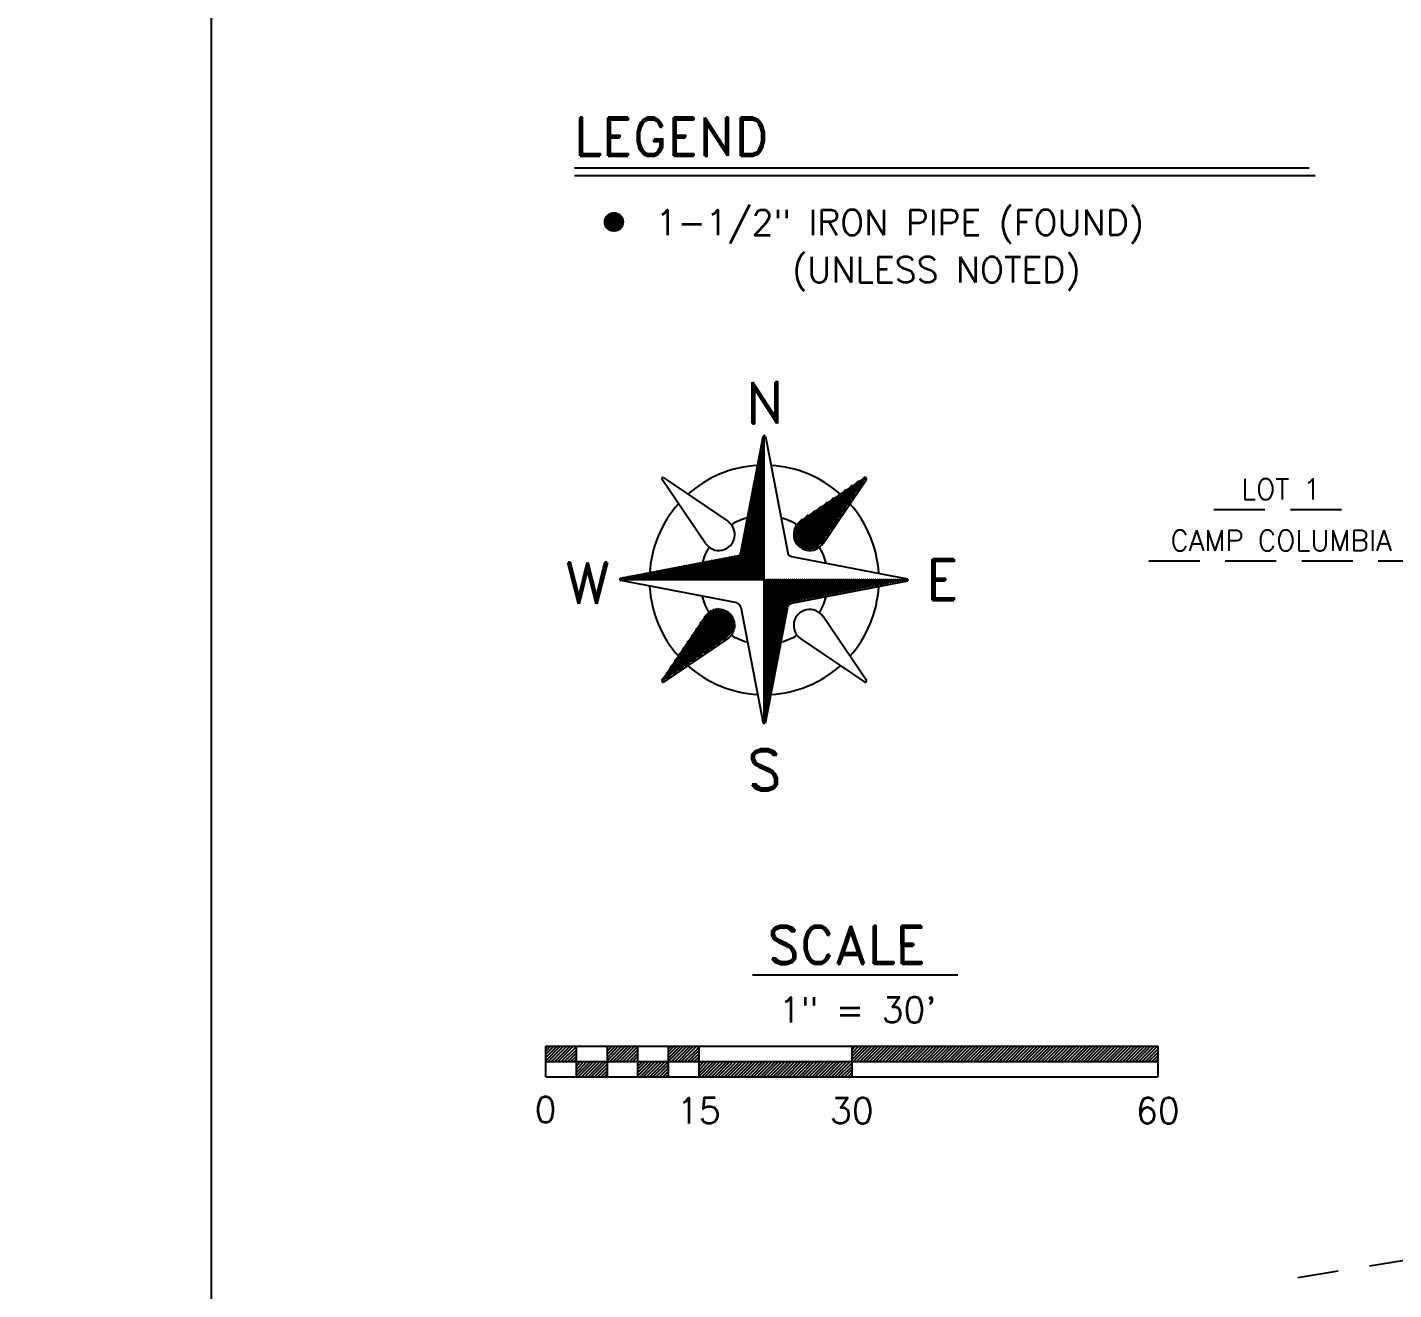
# Model space of a CAD drawing. Extents: x 855770 to 944465, y 436904 to 437335.
# Drawn here: x 856563.9 to 856697.8, y 437084.7 to 437208.4 of the extents above; entities that cross this region are included whole.
import ezdxf
from ezdxf.enums import TextEntityAlignment as Align

# ---------------------------------------------------------------- set-up
doc = ezdxf.new("R2010")
doc.units = 0
doc.header["$MEASUREMENT"] = 0
doc.linetypes.add('DASHED', pattern=[0.75, 0.5, -0.25])
doc.linetypes.add('DASHED2', pattern=[0.375, 0.25, -0.125])
doc.layers.get('0').update_dxf_attribs({"linetype": 'CONTINUOUS'})
for name, color, linetype in [('AJOINERS', 3, 'DASHED2'), ('boundry', 6, 'CONTINUOUS'), ('SHEET', 3, 'CONTINUOUS'), ('TITLES', 3, 'CONTINUOUS')]:
    doc.layers.add(name, color=color, linetype=linetype)
doc.styles.add('ROMAN S', font='romans.shx', dxfattribs={"height": 1.5})
doc.styles.add('ROMAND', font='romand', dxfattribs={"oblique": 10, "height": 8})
doc.styles.add('ROMANS', font='ROMANS.shx', dxfattribs={"height": 2})

# ---------------------------------------------------------------- blocks, each defined once
blk = doc.blocks.new('*X10')
at = {"color": 0}
for p, q in [((-3594.14, 20428.05), (-3593.33, 20428.85)), ((-3593.93, 20429.14), (-3593.33, 20429.74)), ((-3595.62, 20420.38), (-3593.33, 20422.67)), ((-3595.41, 20421.48), (-3593.33, 20423.55)), ((-3595.19, 20422.57), (-3593.33, 20424.43)), ((-3594.98, 20423.67), (-3593.33, 20425.32)), ((-3594.77, 20424.76), (-3593.33, 20426.2)), ((-3594.56, 20425.86), (-3593.33, 20427.08)), ((-3594.35, 20426.95), (-3593.33, 20427.97)), ((-3597.09, 20412.72), (-3593.33, 20416.48)), ((-3596.88, 20413.81), (-3593.33, 20417.36)), ((-3596.67, 20414.91), (-3593.33, 20418.25)), ((-3596.46, 20416), (-3593.33, 20419.13)), ((-3596.25, 20417.1), (-3593.33, 20420.01)), ((-3596.04, 20418.19), (-3593.33, 20420.9)), ((-3595.83, 20419.29), (-3593.33, 20421.78)), ((-3598.57, 20405.05), (-3593.33, 20410.29)), ((-3598.36, 20406.15), (-3593.33, 20411.17)), ((-3598.15, 20407.24), (-3593.33, 20412.06)), ((-3597.94, 20408.34), (-3593.33, 20412.94)), ((-3597.73, 20409.43), (-3593.33, 20413.83)), ((-3597.52, 20410.53), (-3593.33, 20414.71)), ((-3597.31, 20411.62), (-3593.33, 20415.59)), ((-3578.78, 20382.42), (-3549.4, 20411.79)), ((-3578.34, 20381.97), (-3548.78, 20411.53)), ((-3599.84, 20398.48), (-3593.33, 20404.99)), ((-3599.63, 20399.58), (-3593.33, 20405.87)), ((-3599.42, 20400.67), (-3593.33, 20406.76)), ((-3599.21, 20401.77), (-3593.33, 20407.64)), ((-3598.99, 20402.86), (-3593.33, 20408.52)), ((-3598.78, 20403.96), (-3593.33, 20409.41)), ((-3580.09, 20384.64), (-3560.28, 20404.46)), ((-3579.83, 20384.02), (-3557.54, 20406.31)), ((-3579.52, 20383.44), (-3554.81, 20408.16)), ((-3579.17, 20382.91), (-3552.07, 20410.01)), ((-3577.87, 20381.56), (-3549.74, 20409.69)), ((-3577.36, 20381.19), (-3551.59, 20406.96)), ((-3576.8, 20380.86), (-3553.44, 20404.22)), ((-3601.32, 20390.82), (-3593.33, 20398.8)), ((-3601.1, 20391.91), (-3593.33, 20399.68)), ((-3600.89, 20393.01), (-3593.33, 20400.57)), ((-3600.68, 20394.1), (-3593.33, 20401.45)), ((-3600.47, 20395.2), (-3593.33, 20402.34)), ((-3600.26, 20396.29), (-3593.33, 20403.22)), ((-3600.05, 20397.39), (-3593.33, 20404.1)), ((-3580.52, 20386.87), (-3568.48, 20398.9)), ((-3580.45, 20386.05), (-3565.75, 20400.75)), ((-3580.3, 20385.31), (-3563.01, 20402.61)), ((-3576.2, 20380.58), (-3555.29, 20401.49)), ((-3575.55, 20380.34), (-3557.14, 20398.75)), ((-3602.79, 20383.15), (-3593.33, 20392.61)), ((-3602.58, 20384.25), (-3593.33, 20393.5)), ((-3602.37, 20385.34), (-3593.33, 20394.38)), ((-3602.16, 20386.44), (-3593.33, 20395.26)), ((-3601.95, 20387.53), (-3593.33, 20396.15)), ((-3601.74, 20388.63), (-3593.33, 20397.03)), ((-3601.53, 20389.72), (-3593.33, 20397.92)), ((-3580.48, 20387.79), (-3571.21, 20397.05)), ((-3580.27, 20388.88), (-3573.95, 20395.2)), ((-3579.69, 20390.35), (-3576.68, 20393.35)), ((-3574.84, 20380.17), (-3558.99, 20396.02)), ((-3574.06, 20380.06), (-3560.84, 20393.28)), ((-3614.3, 20367.23), (-3593.33, 20388.19)), ((-3613.41, 20367.23), (-3593.33, 20387.31)), ((-3612.53, 20367.23), (-3593.33, 20386.43)), ((-3603.67, 20378.74), (-3593.33, 20389.08)), ((-3603.43, 20379.87), (-3593.33, 20389.96)), ((-3603.22, 20380.96), (-3593.33, 20390.85)), ((-3603, 20382.06), (-3593.33, 20391.73)), ((-3573.19, 20380.05), (-3562.69, 20390.55)), ((-3572.19, 20380.17), (-3564.54, 20387.82)), ((-3611.65, 20367.23), (-3593.33, 20385.54)), ((-3610.76, 20367.23), (-3593.33, 20384.66)), ((-3609.88, 20367.23), (-3593.33, 20383.77)), ((-3609, 20367.23), (-3593.33, 20382.89)), ((-3608.11, 20367.23), (-3593.33, 20382.01)), ((-3607.23, 20367.23), (-3593.33, 20381.12)), ((-3570.94, 20380.53), (-3566.39, 20385.08)), ((-3627.56, 20367.23), (-3620.21, 20374.58)), ((-3626.67, 20367.23), (-3619.11, 20374.79)), ((-3625.79, 20367.23), (-3618.02, 20375)), ((-3624.91, 20367.23), (-3616.92, 20375.21)), ((-3624.02, 20367.23), (-3615.83, 20375.42)), ((-3623.14, 20367.23), (-3614.73, 20375.63)), ((-3622.25, 20367.23), (-3613.64, 20375.84)), ((-3621.37, 20367.23), (-3612.54, 20376.06)), ((-3620.49, 20367.23), (-3611.45, 20376.27)), ((-3619.6, 20367.23), (-3610.35, 20376.48)), ((-3618.72, 20367.23), (-3609.26, 20376.69)), ((-3617.83, 20367.23), (-3608.16, 20376.9)), ((-3616.95, 20367.23), (-3607.07, 20377.11)), ((-3616.07, 20367.23), (-3605.97, 20377.32)), ((-3615.18, 20367.23), (-3604.84, 20377.57)), ((-3606.34, 20367.23), (-3593.33, 20380.24)), ((-3605.46, 20367.23), (-3593.33, 20379.36)), ((-3604.58, 20367.23), (-3593.33, 20378.47)), ((-3603.69, 20367.23), (-3593.33, 20377.59)), ((-3602.81, 20367.23), (-3593.33, 20376.7)), ((-3601.92, 20367.23), (-3593.33, 20375.82)), ((-3601.04, 20367.23), (-3593.33, 20374.94)), ((-3653.19, 20367.23), (-3651.96, 20368.46)), ((-3652.31, 20367.23), (-3650.87, 20368.67)), ((-3651.42, 20367.23), (-3649.77, 20368.88)), ((-3650.54, 20367.23), (-3648.68, 20369.09)), ((-3649.65, 20367.23), (-3647.58, 20369.3)), ((-3648.77, 20367.23), (-3646.49, 20369.51)), ((-3647.89, 20367.23), (-3645.39, 20369.72)), ((-3647, 20367.23), (-3644.3, 20369.93)), ((-3646.12, 20367.23), (-3643.2, 20370.15)), ((-3645.23, 20367.23), (-3642.11, 20370.36)), ((-3644.35, 20367.23), (-3641.01, 20370.57)), ((-3643.47, 20367.23), (-3639.92, 20370.78)), ((-3642.58, 20367.23), (-3638.82, 20370.99)), ((-3641.7, 20367.23), (-3637.73, 20371.2)), ((-3640.81, 20367.23), (-3636.63, 20371.41)), ((-3639.93, 20367.23), (-3635.54, 20371.62)), ((-3639.05, 20367.23), (-3634.44, 20371.83)), ((-3638.16, 20367.23), (-3633.35, 20372.05)), ((-3637.28, 20367.23), (-3632.25, 20372.26)), ((-3636.4, 20367.23), (-3631.16, 20372.47)), ((-3635.51, 20367.23), (-3630.06, 20372.68)), ((-3634.63, 20367.23), (-3628.97, 20372.89)), ((-3633.74, 20367.23), (-3627.87, 20373.1)), ((-3632.86, 20367.23), (-3626.78, 20373.31)), ((-3631.98, 20367.23), (-3625.68, 20373.52)), ((-3631.09, 20367.23), (-3624.59, 20373.73)), ((-3630.21, 20367.23), (-3623.49, 20373.94)), ((-3629.32, 20367.23), (-3622.4, 20374.16)), ((-3628.44, 20367.23), (-3621.3, 20374.37)), ((-3600.16, 20367.23), (-3593.33, 20374.05)), ((-3599.27, 20367.23), (-3593.33, 20373.17)), ((-3598.39, 20367.23), (-3593.33, 20372.28)), ((-3597.5, 20367.23), (-3593.33, 20371.4)), ((-3596.62, 20367.23), (-3593.33, 20370.52)), ((-3595.74, 20367.23), (-3593.33, 20369.63)), ((-3594.85, 20367.23), (-3593.33, 20368.75)), ((-3655.84, 20367.23), (-3655.25, 20367.82)), ((-3654.96, 20367.23), (-3654.15, 20368.03)), ((-3654.07, 20367.23), (-3653.06, 20368.25)), ((-3593.97, 20367.23), (-3593.33, 20367.86)), ((-3593.33, 20366.98), (-3593.09, 20367.23)), ((-3593.33, 20366.1), (-3592.2, 20367.23)), ((-3593.33, 20365.21), (-3591.32, 20367.23)), ((-3593.33, 20364.33), (-3590.43, 20367.23)), ((-3593.33, 20363.45), (-3589.55, 20367.23)), ((-3593.33, 20362.56), (-3588.67, 20367.23)), ((-3593.33, 20361.68), (-3587.78, 20367.23)), ((-3593.33, 20360.79), (-3586.9, 20367.23)), ((-3593.33, 20359.91), (-3586.01, 20367.23)), ((-3593.33, 20359.03), (-3585.13, 20367.23)), ((-3593.33, 20358.14), (-3584.25, 20367.23)), ((-3593.33, 20357.26), (-3583.36, 20367.23)), ((-3593.33, 20356.37), (-3582.48, 20367.23)), ((-3593.33, 20355.49), (-3581.59, 20367.23)), ((-3593.33, 20354.61), (-3580.71, 20367.23)), ((-3593.33, 20353.72), (-3579.83, 20367.23)), ((-3593.33, 20352.84), (-3578.94, 20367.23)), ((-3593.33, 20351.95), (-3578.06, 20367.23)), ((-3593.33, 20351.07), (-3577.18, 20367.23)), ((-3593.33, 20350.19), (-3576.29, 20367.23)), ((-3593.33, 20349.3), (-3575.41, 20367.23)), ((-3593.33, 20348.42), (-3574.52, 20367.23)), ((-3593.33, 20347.54), (-3573.64, 20367.23)), ((-3593.33, 20346.65), (-3572.76, 20367.23)), ((-3593.33, 20345.77), (-3571.87, 20367.23)), ((-3581.18, 20357.04), (-3570.99, 20367.23)), ((-3580.08, 20357.25), (-3570.1, 20367.23)), ((-3578.99, 20357.46), (-3569.22, 20367.23)), ((-3577.89, 20357.67), (-3568.34, 20367.23)), ((-3576.8, 20357.89), (-3567.45, 20367.23)), ((-3575.7, 20358.1), (-3566.57, 20367.23)), ((-3574.61, 20358.31), (-3565.68, 20367.23)), ((-3573.51, 20358.52), (-3564.8, 20367.23)), ((-3572.42, 20358.73), (-3563.92, 20367.23)), ((-3571.32, 20358.94), (-3563.03, 20367.23)), ((-3570.23, 20359.15), (-3562.15, 20367.23)), ((-3569.13, 20359.36), (-3561.27, 20367.23)), ((-3568.04, 20359.57), (-3560.38, 20367.23)), ((-3566.94, 20359.79), (-3559.5, 20367.23)), ((-3565.85, 20360), (-3558.61, 20367.23)), ((-3564.75, 20360.21), (-3557.73, 20367.23)), ((-3563.66, 20360.42), (-3556.85, 20367.23)), ((-3562.56, 20360.63), (-3555.96, 20367.23)), ((-3561.47, 20360.84), (-3555.08, 20367.23)), ((-3560.37, 20361.05), (-3554.19, 20367.23)), ((-3559.28, 20361.26), (-3553.31, 20367.23)), ((-3558.18, 20361.47), (-3552.43, 20367.23)), ((-3557.09, 20361.68), (-3551.54, 20367.23)), ((-3555.99, 20361.9), (-3550.66, 20367.23)), ((-3554.9, 20362.11), (-3549.77, 20367.23)), ((-3553.8, 20362.32), (-3548.89, 20367.23)), ((-3552.71, 20362.53), (-3548.01, 20367.23)), ((-3551.61, 20362.74), (-3547.12, 20367.23)), ((-3550.52, 20362.95), (-3546.24, 20367.23)), ((-3549.42, 20363.16), (-3545.36, 20367.23)), ((-3548.33, 20363.37), (-3544.47, 20367.23)), ((-3547.23, 20363.58), (-3543.59, 20367.23)), ((-3546.14, 20363.8), (-3542.7, 20367.23)), ((-3545.04, 20364.01), (-3541.82, 20367.23)), ((-3543.95, 20364.22), (-3540.94, 20367.23)), ((-3542.85, 20364.43), (-3540.05, 20367.23)), ((-3541.76, 20364.64), (-3539.17, 20367.23)), ((-3540.66, 20364.85), (-3538.28, 20367.23)), ((-3539.57, 20365.06), (-3537.4, 20367.23)), ((-3538.47, 20365.27), (-3536.52, 20367.23)), ((-3537.38, 20365.48), (-3535.63, 20367.23)), ((-3536.28, 20365.7), (-3534.75, 20367.23)), ((-3535.19, 20365.91), (-3533.87, 20367.23)), ((-3534.09, 20366.12), (-3532.98, 20367.23)), ((-3533, 20366.33), (-3532.1, 20367.23)), ((-3531.9, 20366.54), (-3531.21, 20367.23)), ((-3530.8, 20366.76), (-3530.51, 20367.05)), ((-3637.9, 20323.3), (-3608.53, 20352.67)), ((-3637.63, 20322.68), (-3608.07, 20352.24)), ((-3636.11, 20325.97), (-3609.02, 20353.07)), ((-3635.79, 20323.63), (-3607.66, 20351.77)), ((-3634.26, 20328.7), (-3609.55, 20353.42)), ((-3633.06, 20325.49), (-3607.29, 20351.25)), ((-3632.41, 20331.44), (-3610.12, 20353.73)), ((-3630.56, 20334.17), (-3610.74, 20353.99)), ((-3630.33, 20327.34), (-3606.96, 20350.7)), ((-3628.71, 20336.91), (-3611.42, 20354.2)), ((-3626.86, 20339.64), (-3612.16, 20354.34)), ((-3625.01, 20342.38), (-3612.97, 20354.41)), ((-3623.16, 20345.11), (-3613.89, 20354.37)), ((-3621.31, 20347.84), (-3614.98, 20354.17)), ((-3619.46, 20350.58), (-3616.45, 20353.59)), ((-3593.33, 20344.88), (-3583.15, 20355.07)), ((-3593.33, 20344), (-3583.36, 20353.98)), ((-3593.33, 20343.12), (-3583.57, 20352.88)), ((-3593.33, 20342.23), (-3583.78, 20351.79)), ((-3593.33, 20341.35), (-3583.99, 20350.69)), ((-3627.59, 20329.19), (-3606.68, 20350.1)), ((-3624.86, 20331.04), (-3606.45, 20349.45)), ((-3622.12, 20332.89), (-3606.27, 20348.74)), ((-3619.39, 20334.74), (-3606.17, 20347.96)), ((-3616.65, 20336.59), (-3606.15, 20347.09)), ((-3613.92, 20338.44), (-3606.27, 20346.08)), ((-3611.19, 20340.29), (-3606.64, 20344.84)), ((-3593.33, 20340.46), (-3584.2, 20349.6)), ((-3593.33, 20339.58), (-3584.41, 20348.5)), ((-3593.33, 20338.7), (-3584.62, 20347.41)), ((-3593.33, 20337.81), (-3584.83, 20346.31)), ((-3593.33, 20336.93), (-3585.05, 20345.22)), ((-3593.33, 20336.04), (-3585.26, 20344.12)), ((-3593.33, 20335.16), (-3585.47, 20343.03)), ((-3593.33, 20334.28), (-3585.68, 20341.93)), ((-3593.33, 20333.39), (-3585.89, 20340.84)), ((-3593.33, 20332.51), (-3586.1, 20339.74)), ((-3593.33, 20331.63), (-3586.31, 20338.65)), ((-3593.33, 20330.74), (-3586.52, 20337.55)), ((-3593.33, 20329.86), (-3586.73, 20336.46)), ((-3593.33, 20328.97), (-3586.95, 20335.36)), ((-3593.33, 20328.09), (-3587.16, 20334.27)), ((-3593.33, 20327.21), (-3587.37, 20333.17)), ((-3593.33, 20326.32), (-3587.58, 20332.08)), ((-3593.33, 20325.44), (-3587.79, 20330.98)), ((-3593.33, 20324.55), (-3588, 20329.89)), ((-3593.33, 20323.67), (-3588.21, 20328.79)), ((-3593.33, 20322.79), (-3588.42, 20327.7)), ((-3593.33, 20321.9), (-3588.63, 20326.6)), ((-3593.33, 20321.02), (-3588.84, 20325.51)), ((-3593.33, 20320.13), (-3589.06, 20324.41)), ((-3593.33, 20319.25), (-3589.27, 20323.32)), ((-3593.33, 20318.37), (-3589.48, 20322.22)), ((-3593.33, 20317.48), (-3589.69, 20321.13)), ((-3593.33, 20316.6), (-3589.9, 20320.03)), ((-3593.33, 20315.72), (-3590.11, 20318.94)), ((-3593.33, 20314.83), (-3590.32, 20317.84)), ((-3593.33, 20313.95), (-3590.53, 20316.75)), ((-3593.33, 20313.06), (-3590.74, 20315.65)), ((-3593.33, 20312.18), (-3590.96, 20314.56)), ((-3593.33, 20311.3), (-3591.17, 20313.46)), ((-3593.33, 20310.41), (-3591.38, 20312.37)), ((-3593.33, 20309.53), (-3591.59, 20311.27)), ((-3593.33, 20308.64), (-3591.8, 20310.18)), ((-3593.33, 20307.76), (-3592.01, 20309.08)), ((-3593.33, 20306.88), (-3592.22, 20307.99)), ((-3593.33, 20305.99), (-3592.43, 20306.89)), ((-3593.33, 20305.11), (-3592.64, 20305.8)), ((-3593.16, 20304.4), (-3592.86, 20304.69))]:
    blk.add_line(p, q, dxfattribs=at)
blk = doc.blocks.new('*X11')
at = {"color": 0}
for p, q in [((3361.56, 2029.9), (3363.93, 2032.27)), ((3361.56, 2030.43), (3363.4, 2032.27)), ((3361.56, 2030.96), (3362.87, 2032.27)), ((3361.56, 2031.49), (3362.34, 2032.27)), ((3361.56, 2032.02), (3361.81, 2032.27)), ((3361.96, 2029.77), (3364.46, 2032.27)), ((3362.49, 2029.77), (3364.99, 2032.27)), ((3363.02, 2029.77), (3365.52, 2032.27)), ((3363.55, 2029.77), (3366.05, 2032.27)), ((3364.08, 2029.77), (3366.56, 2032.25)), ((3371.56, 2029.82), (3374, 2032.27)), ((3371.56, 2030.35), (3373.47, 2032.27)), ((3371.56, 2030.88), (3372.94, 2032.27)), ((3371.56, 2031.41), (3372.41, 2032.27)), ((3371.56, 2031.94), (3371.88, 2032.27)), ((3372.03, 2029.77), (3374.53, 2032.27)), ((3372.56, 2029.77), (3375.06, 2032.27)), ((3373.09, 2029.77), (3375.59, 2032.27)), ((3373.63, 2029.77), (3376.13, 2032.27)), ((3374.16, 2029.77), (3376.56, 2032.17)), ((3381.56, 2030.28), (3383.55, 2032.27)), ((3381.56, 2030.81), (3383.02, 2032.27)), ((3381.56, 2031.34), (3382.49, 2032.27)), ((3381.56, 2031.87), (3381.96, 2032.27)), ((3381.58, 2029.77), (3384.08, 2032.27)), ((3382.11, 2029.77), (3384.61, 2032.27)), ((3382.64, 2029.77), (3385.14, 2032.27)), ((3383.17, 2029.77), (3385.67, 2032.27)), ((3383.7, 2029.77), (3386.2, 2032.27)), ((3384.23, 2029.77), (3386.56, 2032.1)), ((3411.56, 2030.05), (3413.78, 2032.27)), ((3411.56, 2030.58), (3413.25, 2032.27)), ((3411.56, 2031.11), (3412.72, 2032.27)), ((3411.56, 2031.64), (3412.19, 2032.27)), ((3411.56, 2032.17), (3411.66, 2032.27)), ((3411.81, 2029.77), (3414.31, 2032.27)), ((3412.34, 2029.77), (3414.84, 2032.27)), ((3412.87, 2029.77), (3415.37, 2032.27)), ((3413.4, 2029.77), (3415.9, 2032.27)), ((3413.93, 2029.77), (3416.43, 2032.27)), ((3414.46, 2029.77), (3416.96, 2032.27)), ((3414.99, 2029.77), (3417.49, 2032.27)), ((3415.52, 2029.77), (3418.02, 2032.27)), ((3416.05, 2029.77), (3418.55, 2032.27)), ((3416.58, 2029.77), (3419.08, 2032.27)), ((3417.11, 2029.77), (3419.61, 2032.27)), ((3417.64, 2029.77), (3420.14, 2032.27)), ((3418.17, 2029.77), (3420.67, 2032.27)), ((3418.7, 2029.77), (3421.2, 2032.27)), ((3419.23, 2029.77), (3421.73, 2032.27)), ((3419.76, 2029.77), (3422.26, 2032.27)), ((3420.29, 2029.77), (3422.79, 2032.27)), ((3420.82, 2029.77), (3423.32, 2032.27)), ((3421.35, 2029.77), (3423.85, 2032.27)), ((3421.89, 2029.77), (3424.39, 2032.27)), ((3422.42, 2029.77), (3424.92, 2032.27)), ((3422.95, 2029.77), (3425.45, 2032.27)), ((3423.48, 2029.77), (3425.98, 2032.27)), ((3424.01, 2029.77), (3426.51, 2032.27)), ((3424.54, 2029.77), (3427.04, 2032.27)), ((3425.07, 2029.77), (3427.57, 2032.27)), ((3425.6, 2029.77), (3428.1, 2032.27)), ((3426.13, 2029.77), (3428.63, 2032.27)), ((3426.66, 2029.77), (3429.16, 2032.27)), ((3427.19, 2029.77), (3429.69, 2032.27)), ((3427.72, 2029.77), (3430.22, 2032.27)), ((3428.25, 2029.77), (3430.75, 2032.27)), ((3428.78, 2029.77), (3431.28, 2032.27)), ((3429.31, 2029.77), (3431.81, 2032.27)), ((3429.84, 2029.77), (3432.34, 2032.27)), ((3430.37, 2029.77), (3432.87, 2032.27)), ((3430.9, 2029.77), (3433.4, 2032.27)), ((3431.43, 2029.77), (3433.93, 2032.27)), ((3431.96, 2029.77), (3434.46, 2032.27)), ((3432.49, 2029.77), (3434.99, 2032.27)), ((3433.02, 2029.77), (3435.52, 2032.27)), ((3433.55, 2029.77), (3436.05, 2032.27)), ((3434.08, 2029.77), (3436.58, 2032.27)), ((3434.61, 2029.77), (3437.11, 2032.27)), ((3435.14, 2029.77), (3437.64, 2032.27)), ((3435.67, 2029.77), (3438.17, 2032.27)), ((3436.2, 2029.77), (3438.7, 2032.27)), ((3436.73, 2029.77), (3439.23, 2032.27)), ((3437.26, 2029.77), (3439.76, 2032.27)), ((3437.8, 2029.77), (3440.3, 2032.27)), ((3438.33, 2029.77), (3440.83, 2032.27)), ((3438.86, 2029.77), (3441.36, 2032.27)), ((3439.39, 2029.77), (3441.89, 2032.27)), ((3439.92, 2029.77), (3442.42, 2032.27)), ((3440.45, 2029.77), (3442.95, 2032.27)), ((3440.98, 2029.77), (3443.48, 2032.27)), ((3441.51, 2029.77), (3444.01, 2032.27)), ((3442.04, 2029.77), (3444.54, 2032.27)), ((3442.57, 2029.77), (3445.07, 2032.27)), ((3443.1, 2029.77), (3445.6, 2032.27)), ((3443.63, 2029.77), (3446.13, 2032.27)), ((3444.16, 2029.77), (3446.66, 2032.27)), ((3444.69, 2029.77), (3447.19, 2032.27)), ((3445.22, 2029.77), (3447.72, 2032.27)), ((3445.75, 2029.77), (3448.25, 2032.27)), ((3446.28, 2029.77), (3448.78, 2032.27)), ((3446.81, 2029.77), (3449.31, 2032.27)), ((3447.34, 2029.77), (3449.84, 2032.27)), ((3447.87, 2029.77), (3450.37, 2032.27)), ((3448.4, 2029.77), (3450.9, 2032.27)), ((3448.93, 2029.77), (3451.43, 2032.27)), ((3449.46, 2029.77), (3451.96, 2032.27)), ((3449.99, 2029.77), (3452.49, 2032.27)), ((3450.52, 2029.77), (3453.02, 2032.27)), ((3451.05, 2029.77), (3453.55, 2032.27)), ((3451.58, 2029.77), (3454.08, 2032.27)), ((3452.11, 2029.77), (3454.61, 2032.27)), ((3452.64, 2029.77), (3455.14, 2032.27)), ((3453.17, 2029.77), (3455.67, 2032.27)), ((3453.7, 2029.77), (3456.2, 2032.27)), ((3454.24, 2029.77), (3456.74, 2032.27)), ((3454.77, 2029.77), (3457.27, 2032.27)), ((3455.3, 2029.77), (3457.8, 2032.27)), ((3455.83, 2029.77), (3458.33, 2032.27)), ((3456.36, 2029.77), (3458.86, 2032.27)), ((3456.89, 2029.77), (3459.39, 2032.27)), ((3457.42, 2029.77), (3459.92, 2032.27)), ((3457.95, 2029.77), (3460.45, 2032.27)), ((3458.48, 2029.77), (3460.98, 2032.27)), ((3459.01, 2029.77), (3461.51, 2032.27)), ((3459.54, 2029.77), (3461.56, 2031.79)), ((3364.61, 2029.77), (3366.56, 2031.72)), ((3365.14, 2029.77), (3366.56, 2031.19)), ((3365.67, 2029.77), (3366.56, 2030.66)), ((3366.2, 2029.77), (3366.56, 2030.13)), ((3366.56, 2027.48), (3368.85, 2029.77)), ((3366.56, 2028.01), (3368.32, 2029.77)), ((3366.56, 2028.54), (3367.79, 2029.77)), ((3366.56, 2029.07), (3367.26, 2029.77)), ((3366.56, 2029.6), (3366.73, 2029.77)), ((3366.88, 2027.27), (3369.38, 2029.77)), ((3367.41, 2027.27), (3369.91, 2029.77)), ((3367.94, 2027.27), (3370.44, 2029.77)), ((3368.47, 2027.27), (3370.97, 2029.77)), ((3369, 2027.27), (3371.5, 2029.77)), ((3374.69, 2029.77), (3376.56, 2031.64)), ((3375.22, 2029.77), (3376.56, 2031.11)), ((3375.75, 2029.77), (3376.56, 2030.58)), ((3376.28, 2029.77), (3376.56, 2030.05)), ((3376.56, 2027.4), (3378.93, 2029.77)), ((3376.56, 2027.93), (3378.4, 2029.77)), ((3376.56, 2028.46), (3377.87, 2029.77)), ((3376.56, 2028.99), (3377.34, 2029.77)), ((3376.56, 2029.52), (3376.81, 2029.77)), ((3376.96, 2027.27), (3379.46, 2029.77)), ((3377.49, 2027.27), (3379.99, 2029.77)), ((3378.02, 2027.27), (3380.52, 2029.77)), ((3378.55, 2027.27), (3381.05, 2029.77)), ((3379.08, 2027.27), (3381.56, 2029.75)), ((3384.76, 2029.77), (3386.56, 2031.57)), ((3385.29, 2029.77), (3386.56, 2031.03)), ((3385.82, 2029.77), (3386.56, 2030.5)), ((3386.35, 2029.77), (3386.56, 2029.97)), ((3386.56, 2027.32), (3389, 2029.77)), ((3386.56, 2027.85), (3388.47, 2029.77)), ((3386.56, 2028.38), (3387.94, 2029.77)), ((3386.56, 2028.91), (3387.41, 2029.77)), ((3386.56, 2029.44), (3386.88, 2029.77)), ((3387.04, 2027.27), (3389.54, 2029.77)), ((3387.57, 2027.27), (3390.07, 2029.77)), ((3388.1, 2027.27), (3390.6, 2029.77)), ((3388.63, 2027.27), (3391.13, 2029.77)), ((3389.16, 2027.27), (3391.66, 2029.77)), ((3389.69, 2027.27), (3392.19, 2029.77)), ((3390.22, 2027.27), (3392.72, 2029.77)), ((3390.75, 2027.27), (3393.25, 2029.77)), ((3391.28, 2027.27), (3393.78, 2029.77)), ((3391.81, 2027.27), (3394.31, 2029.77)), ((3392.34, 2027.27), (3394.84, 2029.77)), ((3392.87, 2027.27), (3395.37, 2029.77)), ((3393.4, 2027.27), (3395.9, 2029.77)), ((3393.93, 2027.27), (3396.43, 2029.77)), ((3394.46, 2027.27), (3396.96, 2029.77)), ((3394.99, 2027.27), (3397.49, 2029.77)), ((3395.52, 2027.27), (3398.02, 2029.77)), ((3396.05, 2027.27), (3398.55, 2029.77)), ((3396.58, 2027.27), (3399.08, 2029.77)), ((3397.11, 2027.27), (3399.61, 2029.77)), ((3397.64, 2027.27), (3400.14, 2029.77)), ((3398.17, 2027.27), (3400.67, 2029.77)), ((3398.7, 2027.27), (3401.2, 2029.77)), ((3399.23, 2027.27), (3401.73, 2029.77)), ((3399.76, 2027.27), (3402.26, 2029.77)), ((3400.29, 2027.27), (3402.79, 2029.77)), ((3400.82, 2027.27), (3403.32, 2029.77)), ((3401.35, 2027.27), (3403.85, 2029.77)), ((3401.88, 2027.27), (3404.38, 2029.77)), ((3402.41, 2027.27), (3404.91, 2029.77)), ((3402.94, 2027.27), (3405.44, 2029.77)), ((3403.48, 2027.27), (3405.98, 2029.77)), ((3404.01, 2027.27), (3406.51, 2029.77)), ((3404.54, 2027.27), (3407.04, 2029.77)), ((3405.07, 2027.27), (3407.57, 2029.77)), ((3405.6, 2027.27), (3408.1, 2029.77)), ((3406.13, 2027.27), (3408.63, 2029.77)), ((3406.66, 2027.27), (3409.16, 2029.77)), ((3407.19, 2027.27), (3409.69, 2029.77)), ((3407.72, 2027.27), (3410.22, 2029.77)), ((3408.25, 2027.27), (3410.75, 2029.77)), ((3408.78, 2027.27), (3411.28, 2029.77)), ((3460.07, 2029.77), (3461.56, 2031.26)), ((3460.6, 2029.77), (3461.56, 2030.73)), ((3461.13, 2029.77), (3461.56, 2030.2)), ((3369.53, 2027.27), (3371.56, 2029.29)), ((3370.06, 2027.27), (3371.56, 2028.76)), ((3370.59, 2027.27), (3371.56, 2028.23)), ((3371.13, 2027.27), (3371.56, 2027.7)), ((3379.61, 2027.27), (3381.56, 2029.22)), ((3380.14, 2027.27), (3381.56, 2028.69)), ((3380.67, 2027.27), (3381.56, 2028.16)), ((3381.2, 2027.27), (3381.56, 2027.63)), ((3409.31, 2027.27), (3411.56, 2029.52)), ((3409.84, 2027.27), (3411.56, 2028.99)), ((3410.37, 2027.27), (3411.56, 2028.46)), ((3410.9, 2027.27), (3411.56, 2027.93)), ((3411.43, 2027.27), (3411.56, 2027.4))]:
    blk.add_line(p, q, dxfattribs=at)
blk = doc.blocks.new('*X8')
at = {"color": 0}
for p, q in [((4792.35, 13162.2, 100), (4794.27, 13164.12, 100)), ((4792.35, 13162.37, 100), (4794.1, 13164.12, 100)), ((4792.37, 13162.57, 100), (4793.91, 13164.11, 100)), ((4792.37, 13162.04, 100), (4794.43, 13164.1, 100)), ((4792.4, 13161.9, 100), (4794.58, 13164.07, 100)), ((4792.41, 13162.79, 100), (4793.69, 13164.06, 100)), ((4792.44, 13161.76, 100), (4794.72, 13164.03, 100)), ((4792.49, 13161.63, 100), (4794.84, 13163.98, 100)), ((4792.51, 13163.06, 100), (4793.41, 13163.96, 100)), ((4792.55, 13161.51, 100), (4794.97, 13163.93, 100)), ((4792.61, 13161.39, 100), (4795.08, 13163.87, 100)), ((4792.68, 13161.29, 100), (4795.19, 13163.8, 100)), ((4792.75, 13161.19, 100), (4795.29, 13163.72, 100)), ((4792.84, 13161.09, 100), (4795.38, 13163.64, 100)), ((4792.93, 13161, 100), (4795.47, 13163.55, 100)), ((4793.02, 13160.92, 100), (4795.55, 13163.45, 100)), ((4793.12, 13160.85, 100), (4795.63, 13163.35, 100)), ((4793.23, 13160.78, 100), (4795.7, 13163.24, 100)), ((4793.34, 13160.71, 100), (4795.76, 13163.13, 100)), ((4793.46, 13160.66, 100), (4795.81, 13163.01, 100)), ((4793.59, 13160.61, 100), (4795.86, 13162.88, 100)), ((4793.73, 13160.57, 100), (4795.9, 13162.74, 100)), ((4793.88, 13160.54, 100), (4795.93, 13162.59, 100)), ((4794.04, 13160.53, 100), (4795.95, 13162.43, 100)), ((4794.21, 13160.52, 100), (4795.95, 13162.26, 100)), ((4794.41, 13160.54, 100), (4795.93, 13162.07, 100)), ((4794.63, 13160.59, 100), (4795.89, 13161.84, 100)), ((4794.91, 13160.69, 100), (4795.78, 13161.56, 100))]:
    blk.add_line(p, q, dxfattribs=at)

msp = doc.modelspace()

# ---------------------------------------------------------------- linework, layer by layer
at = {"layer": 'AJOINERS', "ltscale": 25}
msp.add_line((856710.89, 437089.47), (856688.43, 437085.83), dxfattribs=at)
at = {"layer": 'boundry', "color": 0, "linetype": 'DASHED', "ltscale": 10}
for p, q in [((856680.2, 437161.14, 693.27), (856693.34, 437161.14, 693.27)), ((856673.82, 437156.11, 693.27), (856699.84, 437156.11, 693.27))]:
    msp.add_line(p, q, dxfattribs=at)
at = {"layer": 'SHEET', "color": 1}
msp.add_line((856581.89, 437335.15, 1279.51), (856581.89, 436915.15, 1279.51), dxfattribs=at)
at = {"layer": 'SHEET', "linetype": 'Continuous'}
for p, q in [((856634.98, 437115.52, 1279.51), (856655.11, 437115.52, 1279.51)), ((856614.7, 437105.51, 1279.51), (856614.7, 437108.51, 1279.51)), ((856614.7, 437108.51, 1279.51), (856674.7, 437108.51, 1279.51)), ((856617.7, 437105.51, 1279.51), (856617.7, 437108.51, 1279.51)), ((856620.7, 437108.51, 1279.51), (856620.7, 437105.51, 1279.51)), ((856623.7, 437108.51, 1279.51), (856623.7, 437105.51, 1279.51)), ((856626.7, 437108.51, 1279.51), (856626.7, 437105.51, 1279.51)), ((856629.7, 437108.51, 1279.51), (856629.7, 437105.51, 1279.51)), ((856644.7, 437108.51, 1279.51), (856644.7, 437105.51, 1279.51)), ((856674.7, 437108.51, 1279.51), (856674.7, 437105.51, 1279.51)), ((856614.7, 437107.01, 1279.51), (856674.7, 437107.01, 1279.51)), ((856614.7, 437105.51, 1279.51), (856674.7, 437105.51, 1279.51))]:
    msp.add_line(p, q, dxfattribs=at)
at = {"layer": 'TITLES', "color": 3}
for p, q in [((856617.52, 437194.64, 693.27), (856689.54, 437194.64, 693.27)), ((856617.52, 437193.89, 693.27), (856690.14, 437193.89, 693.27))]:
    msp.add_line(p, q, dxfattribs=at)
at = {"layer": 'TITLES'}
for p, q in [((856633.81, 437156.89, 1279.51), (856636, 437168.28, 1279.51)), ((856636.11, 437154.23, 1279.51), (856636.11, 437168.37, 1279.51)), ((856636.23, 437168.28, 1279.51), (856638.42, 437156.89, 1279.51)), ((856630.35, 437157.81, 1279.51), (856626.1, 437164.09, 1279.51)), ((856626.26, 437164.25, 1279.51), (856632.54, 437159.99, 1279.51)), ((856639.69, 437159.99, 1279.51), (856645.97, 437164.25, 1279.51)), ((856645.97, 437164.25, 1279.51), (856639.69, 437159.99, 1279.51)), ((856646.13, 437164.09, 1279.51), (856641.88, 437157.81, 1279.51)), ((856641.88, 437157.81, 1279.51), (856646.13, 437164.09, 1279.51)), ((856622.06, 437154.4, 1279.51), (856633.45, 437156.59, 1279.51)), ((856638.78, 437156.54, 1279.51), (856650.17, 437154.34, 1279.51)), ((856621.97, 437154.29, 1279.51), (856636.11, 437154.29, 1279.51)), ((856633.45, 437151.98, 1279.51), (856622.06, 437154.18, 1279.51)), ((856636.11, 437140.09, 1279.51), (856636.11, 437154.23, 1279.51)), ((856636.11, 437154.23, 1279.51), (856650.26, 437154.23, 1279.51)), ((856650.17, 437154.12, 1279.51), (856638.78, 437151.92, 1279.51)), ((856630.35, 437150.66, 1279.51), (856626.1, 437144.37, 1279.51)), ((856633.81, 437151.57, 1279.51), (856636, 437140.18, 1279.51)), ((856636.23, 437140.18, 1279.51), (856638.42, 437151.57, 1279.51)), ((856646.13, 437144.37, 1279.51), (856641.88, 437150.66, 1279.51)), ((856626.26, 437144.22, 1279.51), (856632.54, 437148.47, 1279.51)), ((856639.69, 437148.47, 1279.51), (856645.97, 437144.22, 1279.51))]:
    msp.add_line(p, q, dxfattribs=at)
msp.add_circle((856621.38, 437189.33, 693.27), 0.9, dxfattribs=at)
for centre, radius, start, end in [((856636.11, 437168.26, 1279.51), 0.112, 10.9119, 169.0881), ((856636.11, 437154.23, 1279.51), 11.25, 93.3343, 131.6657), ((856636.11, 437154.23, 1279.51), 11.25, 48.3343, 86.6657), ((856626.19, 437164.15, 1279.51), 0.112, 55.9119, 214.0881), ((856646.04, 437164.15, 1279.51), 0.112, 325.9119, 124.0881), ((856646.04, 437164.15, 1279.51), 0.112, 325.9119, 124.0881), ((856636.11, 437154.23, 1279.51), 11.25, 138.3343, 176.6657), ((856636.11, 437154.23, 1279.51), 11.25, 3.3343, 41.6657), ((856631.66, 437158.69, 1279.51), 1.57, 214.0881, 55.9119), ((856636.11, 437154.23, 1279.51), 6.3, 105.1565, 120.6441), ((856636.11, 437154.23, 1279.51), 6.3, 59.3559, 74.8435), ((856640.57, 437158.69, 1279.51), 1.57, 124.0881, 325.9119), ((856640.57, 437158.69, 1279.51), 1.57, 124.0881, 325.9119), ((856636.11, 437154.23, 1279.51), 6.3, 149.3559, 164.8435), ((856636.11, 437154.23, 1279.51), 6.3, 15.1565, 30.6441), ((856633.37, 437156.98, 1279.51), 0.45, 280.9119, 349.0881), ((856638.86, 437156.98, 1279.51), 0.45, 190.9119, 259.0881), ((856622.08, 437154.29, 1279.51), 0.112, 100.9119, 259.0881), ((856636.11, 437154.23, 1279.51), 11.25, 183.3343, 221.6657), ((856636.11, 437154.23, 1279.51), 11.25, 318.3343, 356.6657), ((856636.11, 437154.23, 1279.51), 6.3, 195.1565, 210.6441), ((856633.37, 437151.48, 1279.51), 0.45, 10.9119, 79.0881), ((856638.86, 437151.48, 1279.51), 0.45, 100.9119, 169.0881), ((856636.11, 437154.23, 1279.51), 6.3, 329.3559, 344.8435), ((856631.66, 437149.77, 1279.51), 1.57, 304.0881, 145.9119), ((856640.57, 437149.77, 1279.51), 1.57, 34.0881, 235.9119), ((856636.11, 437154.23, 1279.51), 6.3, 239.3559, 254.8435), ((856636.11, 437154.23, 1279.51), 6.3, 285.1565, 300.6441), ((856636.11, 437154.23, 1279.51), 11.25, 228.3343, 266.6657), ((856636.11, 437154.23, 1279.51), 11.25, 273.3343, 311.6657), ((856626.19, 437144.31, 1279.51), 0.112, 145.9119, 304.0881), ((856646.04, 437144.31, 1279.51), 0.112, 235.9119, 34.0881)]:
    msp.add_arc(centre, radius, start, end, dxfattribs=at)

# ---------------------------------------------------------------- block references
at = {"layer": 'SHEET', "xscale": 0.5999999999767169, "yscale": 0.6000000000931323, "zscale": 0.6}
msp.add_blockref('*X11', (854597.76, 435889.15, 1279.51), dxfattribs=at)
at = {"layer": 'TITLES', "color": 2}
for name, p, xscale, yscale, zscale in [('*X8', (854224.31, 430608.17, 643.27), 0.4999998750863597, 0.4999998749699444, 0.4999998749999859), ('*X10', (857444.61, 432571.72, 1279.51), 0.2249999437481165, 0.2249999437481165, 0.2249999437499999)]:
    msp.add_blockref(name, p, dxfattribs=dict(at, xscale=xscale, yscale=yscale, zscale=zscale))

# ---------------------------------------------------------------- texts
at = {"color": 1, "style": 'ROMAN S'}
for s, p in [('LOT 1', (856686.78, 437162.13, 693.27)), ('CAMP COLUMBIA', (856686.78, 437157.1, 693.27))]:
    msp.add_text(s, height=2, dxfattribs=at).set_placement(p, align=Align.CENTER)
at = {"layer": 'SHEET', "color": 4, "linetype": 'Continuous', "style": 'ROMAND'}
msp.add_text('SCALE', height=3.75, rotation=0.0217, dxfattribs=at).set_placement((856636.41, 437120.33, 1279.51), align=Align.TOP_LEFT)
at = {"layer": 'TITLES', "color": 4, "style": 'ROMAND'}
msp.add_text('LEGEND', height=3.75, dxfattribs=at).set_placement((856617.44, 437195.81, 693.27))
at = {"layer": 'TITLES', "style": 'ROMANS'}
for s, p in [('1-1/2" IRON PIPE (FOUND)', (856625.45, 437187.28, 643.27)), ('     (UNLESS NOTED)', (856629.52, 437182.65, 643.27))]:
    msp.add_text(s, height=2.5, dxfattribs=at).set_placement(p, align=Align.BOTTOM_LEFT)
at = {"layer": 'TITLES', "color": 4, "style": 'ROMAND'}
for s, p in [('N', (856636.17, 437171.61, 1279.51)), ('W', (856618.8, 437153.91, 1279.51)), ('E', (856653.58, 437154.26, 1279.51)), ('S', (856636.15, 437135.63, 1279.51))]:
    msp.add_text(s, height=4.05, dxfattribs=at).set_placement(p, align=Align.MIDDLE_CENTER)
at = {"layer": 'TITLES', "style": 'ROMANS'}
for s, p in [('1" = 30\'', (856645.27, 437112.09, 1279.51)), ('0', (856614.68, 437102.31, 1279.51)), ('15', (856629.7, 437102.21, 1279.51)), ('30', (856644.7, 437102.21, 1279.51)), ('60', (856674.7, 437102.21, 1279.51))]:
    msp.add_text(s, height=2.5, dxfattribs=at).set_placement(p, align=Align.MIDDLE_CENTER)

doc.saveas('drawing.dxf')
